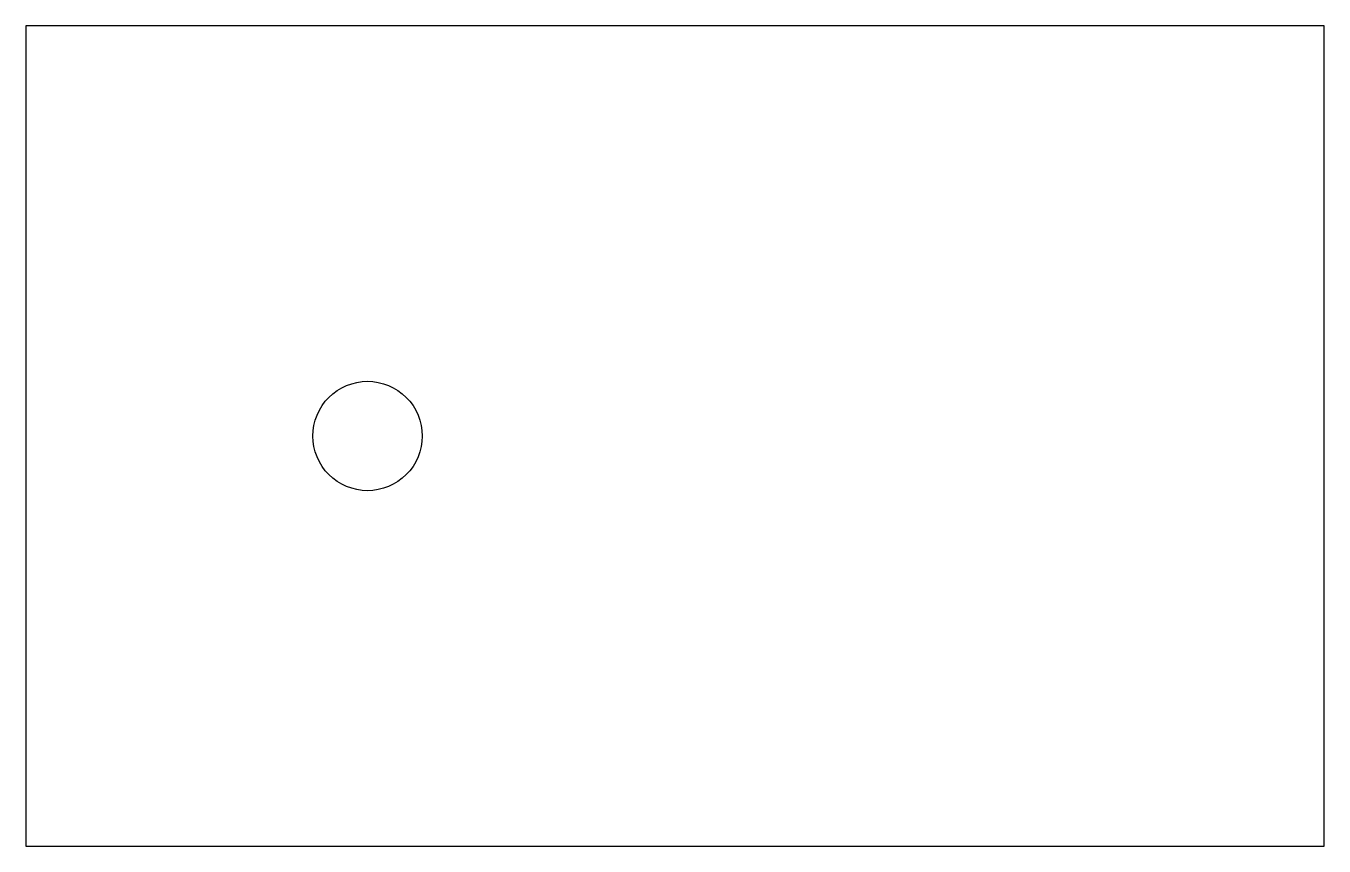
# Model space of a CAD drawing. Header units: millimetres. Extents: x 26 to 64, y -12 to 12.
import ezdxf

# ---------------------------------------------------------------- set-up
doc = ezdxf.new("R2010")
doc.units = ezdxf.units.MM

msp = doc.modelspace()

# ---------------------------------------------------------------- linework, layer by layer
at = {"layer": '33_arm_boom_t8.0'}
for points in [[(26, 12), (26, -12), (64, -12), (64, 12), (26, 12)], [(37.5923, 0.1568), (37.6, 0), (37.5923, -0.1568), (37.5693, -0.3121), (37.5311, -0.4645), (37.4782, -0.6123), (37.4111, -0.7542), (37.3304, -0.8889), (37.2368, -1.015), (37.1314, -1.1314), (37.015, -1.2368), (36.8889, -1.3304), (36.7542, -1.4111), (36.6123, -1.4782), (36.4645, -1.5311), (36.3121, -1.5693), (36.1568, -1.5923), (36, -1.6), (35.8432, -1.5923), (35.6879, -1.5693), (35.5355, -1.5311), (35.3877, -1.4782), (35.2458, -1.4111), (35.1111, -1.3304), (34.985, -1.2368), (34.8686, -1.1314), (34.7632, -1.015), (34.6696, -0.8889), (34.5889, -0.7542), (34.5218, -0.6123), (34.4689, -0.4645), (34.4307, -0.3121), (34.4077, -0.1568), (34.4, 0), (34.4077, 0.1568), (34.4307, 0.3121), (34.4689, 0.4645), (34.5218, 0.6123), (34.5889, 0.7542), (34.6696, 0.8889), (34.7632, 1.015), (34.8686, 1.1314), (34.985, 1.2368), (35.1111, 1.3304), (35.2458, 1.4111), (35.3877, 1.4782), (35.5355, 1.5311), (35.6879, 1.5693), (35.8432, 1.5923), (36, 1.6), (36.1568, 1.5923), (36.3121, 1.5693), (36.4645, 1.5311), (36.6123, 1.4782), (36.7542, 1.4111), (36.8889, 1.3304), (37.015, 1.2368), (37.1314, 1.1314), (37.2368, 1.015), (37.3304, 0.8889), (37.4111, 0.7542), (37.4782, 0.6123), (37.5311, 0.4645), (37.5693, 0.3121), (37.5923, 0.1568)]]:
    msp.add_lwpolyline(points, close=True, dxfattribs=at)

doc.saveas('drawing.dxf')
